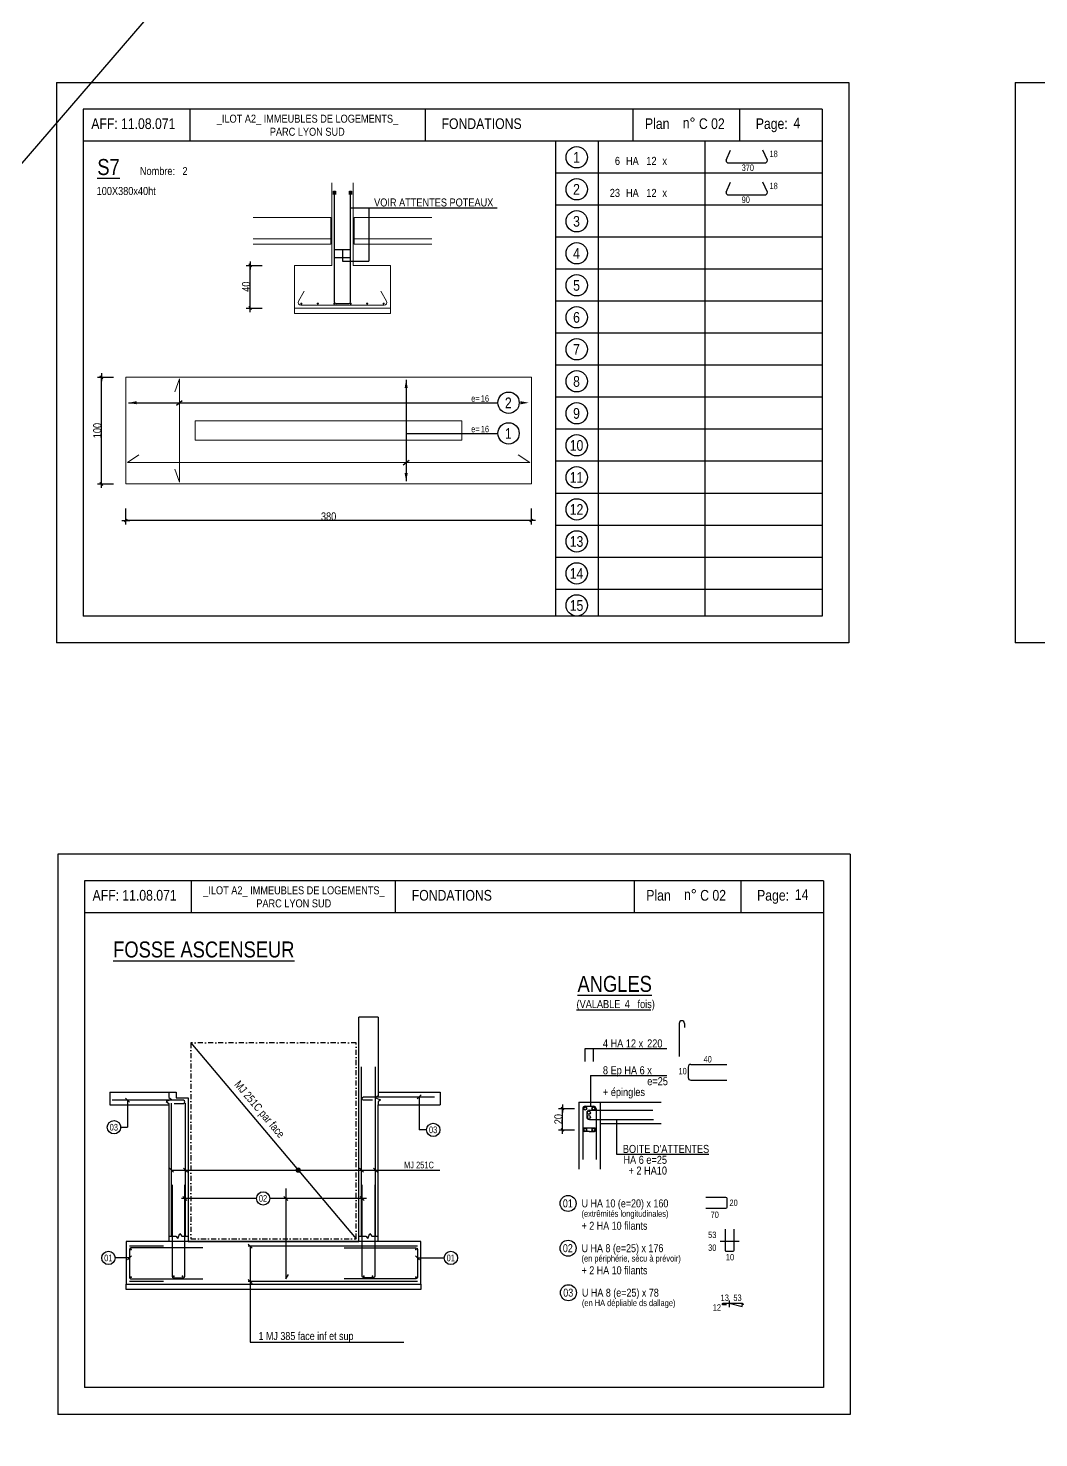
# Model space of a CAD drawing. Header units: centimetres. Extents: x 16433 to 114398, y -50094 to -12305.
# Drawn here: x 91925 to 93819, y -19755 to -17113 of the extents above; entities that cross this region are included whole.
import ezdxf
from ezdxf.enums import TextEntityAlignment as Align

# ---------------------------------------------------------------- set-up
doc = ezdxf.new("R2010")
doc.units = ezdxf.units.CM
doc.header["$LTSCALE"] = 0.5
doc.linetypes.add('CACHE2', pattern=[4.7625, 3.175, -1.5875])
doc.linetypes.add('TIRETPT2', pattern=[12.7, 6.35, -3.175, 0, -3.175])
doc.layers.get('DEFPOINTS').update_dxf_attribs({"linetype": 'CONTINUOUS'})
for name, color, linetype in [('01_cote_gen', 4, 'CONTINUOUS'), ('01_fenetres', 171, 'CONTINUOUS'), ('01_linteaux', 2, 'CONTINUOUS'), ('01_texte', 230, 'CONTINUOUS'), ('AA_COTES', 2, 'CONTINUOUS'), ('txt', 3, 'CONTINUOUS')]:
    doc.layers.add(name, color=color, linetype=linetype)
doc.layers.add('01_murs_coup', color=5, linetype='CONTINUOUS', lineweight=60)
doc.layers.add('01_sem', color=42, linetype='CONTINUOUS', lineweight=15)
doc.styles.get("Standard").update_dxf_attribs({"font": 'arial.ttf'})
doc.styles.add('STYLE2', font='ARIALN.TTF')
doc.dimstyles.new('JB25', dxfattribs={"dimscale": 0.1, "dimtxt": 150, "dimasz": 15, "dimexe": 0.1, "dimexo": 0.1, "dimgap": 0.09, "dimtad": 1, "dimdec": 1, "dimlfac": 0.5, "dimdsep": 46, "dimtxsty": 'STYLE2', "dimblk1": 'BOND_G', "dimblk2": 'BOND_D', "dimsah": 1, "dimcen": 1.5, "dimdle": 0.01, "dimse1": 1, "dimse2": 1, "dimclrd": 4, "dimclre": 2, "dimclrt": 6, "dimazin": 2, "dimtfac": 2.333333, "dimtdec": 1, "dimtix": 1, "dimtmove": 2, "dimatfit": 3, "dimldrblk": 'BOND_G', "dimfxl": 1, "dimtolj": 1, "dimtzin": 0, "dimarcsym": 0})

# ---------------------------------------------------------------- blocks, each defined once
blk = doc.blocks.new('BOND_G')
at = {"layer": 'AA_COTES', "color": 0}
for p, q in [((5, 0), (-5, 0)), ((1.8, 1.8), (-1.8, -1.8)), ((0, -5), (0, 15))]:
    blk.add_line(p, q, dxfattribs=at)
blk = doc.blocks.new('BOND_D')
at = {"layer": 'AA_COTES', "color": 0}
for p, q in [((5, 0), (-5, 0)), ((-1.8, -1.8), (1.8, 1.8)), ((0, 5), (0, -15))]:
    blk.add_line(p, q, dxfattribs=at)
blk = doc.blocks.new('*D4336')
at = {"layer": '01_cote_gen', "color": 4, "linetype": 'Continuous', "lineweight": -2, "transparency": 16777216}
blk.add_line((92062, -17965.8), (92062, -17768.8), dxfattribs=at)
at = {"layer": 'DEFPOINTS', "color": 0, "linetype": 'Continuous'}
for p in [(92062, -17767.3), (92089, -17767.3), (92089, -17967.3)]:
    blk.add_point(p, dxfattribs=at)
at = {"layer": '01_cote_gen', "color": 4, "linetype": 'Continuous', "lineweight": -2, "transparency": 16777216, "xscale": 1.5, "yscale": 1.5, "zscale": 1.5}
for name, p, rotation in [('BOND_D', (92062, -17767.3), 90), ('BOND_G', (92062, -17967.3), 270)]:
    blk.add_blockref(name, p, dxfattribs=dict(at, rotation=rotation))
at = {"layer": '01_cote_gen', "color": 6, "linetype": 'Continuous', "lineweight": 0, "transparency": 16777216, "insert": (92054.4, -17867.3), "char_height": 15, "attachment_point": 5, "rotation": 90, "style": 'STYLE2'}
blk.add_mtext('\\A1;100', dxfattribs=at)
blk = doc.blocks.new('*D4337')
at = {"layer": '01_sem', "color": 4, "lineweight": -2, "ltscale": 7, "transparency": 16777216}
blk.add_line((92866.4, -18035.9), (92109.4, -18035.9), dxfattribs=at)
at = {"layer": 'DEFPOINTS', "color": 0, "ltscale": 7}
for p in [(92107.9, -17967.3), (92867.9, -17967.3), (92107.9, -18035.9)]:
    blk.add_point(p, dxfattribs=at)
at = {"layer": '01_sem', "color": 4, "lineweight": -2, "ltscale": 7, "transparency": 16777216, "xscale": 1.5, "yscale": 1.5, "zscale": 1.5, "rotation": 180}
blk.add_blockref('BOND_D', (92107.9, -18035.9), dxfattribs=at)
at = {"layer": '01_sem', "color": 4, "lineweight": -2, "ltscale": 7, "transparency": 16777216, "xscale": 1.5, "yscale": 1.5, "zscale": 1.5}
blk.add_blockref('BOND_G', (92867.9, -18035.9), dxfattribs=at)
at = {"layer": '01_sem', "color": 6, "lineweight": 0, "ltscale": 7, "transparency": 16777216, "insert": (92487.9, -18028.3), "char_height": 15, "attachment_point": 5, "style": 'STYLE2'}
blk.add_mtext('\\A1;380', dxfattribs=at)
blk = doc.blocks.new('*D4338')
at = {"layer": '01_cote_gen', "color": 4, "linetype": 'Continuous', "lineweight": -2, "transparency": 16777216}
blk.add_line((92340.8, -17636.1), (92340.8, -17559.1), dxfattribs=at)
at = {"layer": 'DEFPOINTS', "color": 0, "linetype": 'Continuous'}
for p in [(92340.8, -17557.6), (92452.1, -17557.6), (92411.1, -17637.6)]:
    blk.add_point(p, dxfattribs=at)
at = {"layer": '01_cote_gen', "color": 4, "linetype": 'Continuous', "lineweight": -2, "transparency": 16777216, "xscale": 1.5, "yscale": 1.5, "zscale": 1.5}
for name, p, rotation in [('BOND_D', (92340.8, -17557.6), 90), ('BOND_G', (92340.8, -17637.6), 270)]:
    blk.add_blockref(name, p, dxfattribs=dict(at, rotation=rotation))
at = {"layer": '01_cote_gen', "color": 6, "linetype": 'Continuous', "lineweight": 0, "transparency": 16777216, "insert": (92333.2, -17597.6), "char_height": 15, "attachment_point": 5, "rotation": 90, "style": 'STYLE2'}
blk.add_mtext('\\A1;40', dxfattribs=at)
blk = doc.blocks.new('*D4387')
at = {"layer": '01_cote_gen', "color": 4, "linetype": 'Continuous', "lineweight": -2, "transparency": 16777216}
blk.add_line((92926.2, -19176.4), (92926.2, -19139.4), dxfattribs=at)
at = {"layer": 'DEFPOINTS', "color": 0, "linetype": 'Continuous'}
for p in [(92926.2, -19137.9), (92968.7, -19137.9), (92968.7, -19177.9)]:
    blk.add_point(p, dxfattribs=at)
at = {"layer": '01_cote_gen', "color": 4, "linetype": 'Continuous', "lineweight": -2, "transparency": 16777216, "xscale": 1.5, "yscale": 1.5, "zscale": 1.5}
for name, p, rotation in [('BOND_D', (92926.2, -19137.9), 90), ('BOND_G', (92926.2, -19177.9), 270)]:
    blk.add_blockref(name, p, dxfattribs=dict(at, rotation=rotation))
at = {"layer": '01_cote_gen', "color": 6, "linetype": 'Continuous', "lineweight": 0, "transparency": 16777216, "insert": (92918.5, -19157.9), "char_height": 15, "attachment_point": 5, "rotation": 90, "style": 'STYLE2'}
blk.add_mtext('\\A1;20', dxfattribs=at)

msp = doc.modelspace()

# ---------------------------------------------------------------- linework, layer by layer
at = {"layer": '01_cote_gen', "ltscale": 2}
msp.add_line((81410, -29553), (94408.5, -14471), dxfattribs=at)
at = {"layer": '01_cote_gen', "ltscale": 15}
for p, q in [((92956.516, -19126.064), (92956.516, -19251.768)), ((92956.516, -19126.064), (93110.95, -19126.064)), ((92996.516, -19126.064), (92996.516, -19251.768)), ((92996.516, -19166.064), (93110.95, -19166.064))]:
    msp.add_line(p, q, dxfattribs=at)
at = {"layer": '01_fenetres', "ltscale": 30}
for p, q in [((93412.879, -17264.92), (92027.879, -17264.92)), ((92027.879, -17264.92), (92027.879, -18214.92)), ((92027.879, -17264.92), (92027.879, -18214.92)), ((92027.879, -17264.92), (92027.879, -18214.92)), ((92227.879, -17264.92), (92227.879, -17324.92)), ((92668.552, -17264.92), (92668.552, -17324.92)), ((93058.747, -17324.92), (93058.747, -17264.92)), ((93258.747, -17324.92), (93258.747, -17264.92)), ((93412.879, -17264.92), (93412.879, -18214.92)), ((93412.879, -17324.92), (92027.879, -17324.92)), ((93412.879, -18214.92), (92027.879, -18214.92)), ((93415.312, -18711.185), (92030.312, -18711.185)), ((92030.312, -18711.185), (92030.312, -19661.185)), ((92230.312, -18711.185), (92230.312, -18771.185)), ((92612.812, -18711.185), (92612.812, -18771.185)), ((93061.18, -18771.185), (93061.18, -18711.185)), ((93261.18, -18771.185), (93261.18, -18711.185)), ((93415.312, -18711.185), (93415.312, -19661.185)), ((93415.312, -18771.185), (92030.312, -18771.185)), ((93415.312, -19661.185), (92030.312, -19661.185))]:
    msp.add_line(p, q, dxfattribs=at)
at = {"layer": '01_linteaux', "linetype": 'Continuous'}
for p, q in [((93232.652, -17360.699), (93241.347, -17341.474)), ((93310.236, -17360.699), (93301.541, -17341.474)), ((93237.652, -17365.699), (93305.236, -17365.699)), ((93232.652, -17420.699), (93241.347, -17401.474)), ((93310.236, -17420.699), (93301.541, -17401.474)), ((93237.652, -17425.699), (93305.236, -17425.699)), ((93144.849, -18978.491), (93144.849, -19040.666)), ((93154.849, -18978.491), (93154.849, -18985.903)), ((93161.642, -19060.218), (93161.642, -19079.83)), ((93166.642, -19055.218), (93234.225, -19055.218)), ((93166.642, -19084.83), (93234.225, -19084.83)), ((92964.016, -19138.564), (92964.016, -19233.564)), ((92969.016, -19133.564), (92984.016, -19133.564)), ((92971.516, -19146.326), (92971.516, -19153.564)), ((92976.516, -19141.326), (93095.578, -19141.326)), ((92989.016, -19138.564), (92989.016, -19233.564)), ((92976.516, -19158.564), (93096.516, -19158.564))]:
    msp.add_line(p, q, dxfattribs=at)
for centre in [(92968.679, -19137.883), (92975.536, -19145.908), (92975.536, -19153.982), (92984.353, -19137.883), (92968.679, -19177.883), (92984.353, -19177.883)]:
    msp.add_circle(centre, 3, dxfattribs=at)
for centre, start, end in [((93237.652, -17360.699), 180, 270), ((93305.236, -17360.699), 270, 0), ((93237.652, -17420.699), 180, 270), ((93305.236, -17420.699), 270, 0), ((93149.849, -18978.491), 90, 180), ((93149.849, -18978.491), 0, 90), ((93166.642, -19060.218), 90, 180), ((93166.642, -19079.83), 180, 270), ((92969.016, -19138.564), 90, 180), ((92976.516, -19146.326), 90, 180), ((92976.516, -19153.564), 180, 270), ((92984.016, -19138.564), 0, 90)]:
    msp.add_arc(centre, 5, start, end, dxfattribs=at)
at = {"layer": '01_murs_coup', "linetype": 'Continuous', "lineweight": 0}
for p, q in [((92431.215, -17625.015), (92442.074, -17606.207)), ((92596.555, -17625.015), (92585.696, -17606.207)), ((92435.545, -17632.515), (92592.225, -17632.515)), ((92208.359, -17770.26), (92199.681, -17794.903)), ((92208.359, -17770.26), (92208.359, -17964.26)), ((92110.852, -17927.095), (92132.552, -17912.587)), ((92864.852, -17927.095), (92843.152, -17912.587)), ((92110.852, -17927.095), (92864.852, -17927.095)), ((92208.359, -17964.26), (92199.681, -17939.617))]:
    msp.add_line(p, q, dxfattribs=at)
for centre, start, end in [((92435.545, -17627.515), 150, 270), ((92592.225, -17627.515), 270, 30)]:
    msp.add_arc(centre, 5, start, end, dxfattribs=at)
at = {"layer": '01_sem', "lineweight": 0, "ltscale": 7}
for p, q in [((92493.885, -17557.604), (92493.885, -17403.043)), ((92533.885, -17557.604), (92533.885, -17403.043)), ((92491.885, -17467.604), (92346.344, -17467.604)), ((92491.885, -17467.604), (92491.885, -17517.604)), ((92535.885, -17467.604), (92681.426, -17467.604)), ((92535.885, -17467.604), (92535.885, -17517.604)), ((92491.885, -17507.604), (92346.344, -17507.604)), ((92535.885, -17507.604), (92681.426, -17507.604)), ((92491.885, -17517.604), (92346.344, -17517.604)), ((92535.885, -17517.604), (92681.426, -17517.604)), ((92423.885, -17637.604), (92423.885, -17557.604)), ((92603.885, -17637.604), (92603.885, -17557.604)), ((92423.885, -17637.604), (92603.885, -17637.604)), ((92423.885, -17637.604), (92423.885, -17647.604)), ((92423.885, -17647.604), (92603.885, -17647.604)), ((92603.885, -17637.604), (92603.885, -17647.604)), ((92107.852, -17767.26), (92107.852, -17967.26)), ((92867.852, -17767.26), (92107.852, -17767.26)), ((92867.852, -17767.26), (92867.852, -17967.26)), ((92867.852, -17967.26), (92107.852, -17967.26))]:
    msp.add_line(p, q, dxfattribs=at)
at = {"layer": '01_sem', "linetype": 'Continuous', "lineweight": 0}
for p, q in [((92493.885, -17557.604), (92423.885, -17557.604)), ((92603.885, -17557.604), (92533.885, -17557.604))]:
    msp.add_line(p, q, dxfattribs=at)
at = {"layer": '01_sem', "color": 2, "lineweight": 0, "ltscale": 7}
msp.add_lwpolyline([(92737.852, -17885.26), (92737.852, -17849.26), (92237.852, -17849.26), (92237.852, -17885.26)], close=True, dxfattribs=at)
at = {"layer": '01_texte', "ltscale": 30}
for p, q in [((91977.879, -17214.92), (91977.879, -18264.92)), ((91977.879, -17214.92), (93462.879, -17214.92)), ((93462.879, -17214.92), (93462.879, -18264.92)), ((93462.879, -17214.92), (93462.879, -18264.92)), ((93774.524, -17214.92), (93774.524, -18264.92)), ((93774.524, -17214.92), (95259.524, -17214.92)), ((92912.879, -17324.92), (92912.879, -18214.92)), ((92992.879, -17324.92), (92992.879, -18214.92)), ((93192.879, -17324.92), (93192.879, -18214.92)), ((93412.879, -17384.92), (92912.879, -17384.92)), ((92497.038, -17424.52), (92497.038, -17418.255)), ((92497.038, -17418.255), (92500.776, -17418.255)), ((92498.885, -17626.837), (92498.885, -17419.604)), ((92500.776, -17418.255), (92500.776, -17424.52)), ((92527.031, -17424.52), (92527.031, -17418.255)), ((92527.031, -17418.255), (92530.769, -17418.255)), ((92528.878, -17626.241), (92528.878, -17419.604)), ((92530.769, -17418.255), (92530.769, -17424.52)), ((93412.879, -17444.92), (92912.879, -17444.92)), ((93412.879, -17504.92), (92912.879, -17504.92)), ((93412.879, -17564.92), (92912.879, -17564.92)), ((92513.885, -17629.837), (92501.885, -17629.837)), ((92513.878, -17629.241), (92525.878, -17629.241)), ((93412.879, -17624.92), (92912.879, -17624.92)), ((93412.879, -17684.92), (92912.879, -17684.92)), ((93412.879, -17744.92), (92912.879, -17744.92)), ((92633.263, -17772.26), (92633.263, -17962.26)), ((93412.879, -17804.92), (92912.879, -17804.92)), ((92112.852, -17815.14), (92805.081, -17815.14)), ((92203.027, -17819.525), (92213.691, -17810.754)), ((92633.263, -17872.517), (92805.081, -17872.517)), ((93412.879, -17864.92), (92912.879, -17864.92)), ((92627.93, -17931.481), (92638.595, -17922.71)), ((93412.879, -17924.92), (92912.879, -17924.92)), ((93412.879, -17984.92), (92912.879, -17984.92)), ((93412.879, -18044.92), (92912.879, -18044.92)), ((93412.879, -18104.92), (92912.879, -18104.92)), ((93412.879, -18164.92), (92912.879, -18164.92)), ((93462.879, -18264.92), (91977.879, -18264.92)), ((95259.524, -18264.92), (93774.524, -18264.92)), ((93465.312, -18661.185), (91980.312, -18661.185)), ((91980.312, -18661.185), (91980.312, -19711.185)), ((93465.312, -18661.185), (93465.312, -19711.185)), ((92986.016, -19174.803), (92966.99, -19174.804)), ((92977.016, -19180.804), (92967.016, -19180.804)), ((92976.016, -19180.804), (92986.016, -19180.804)), ((93465.312, -19711.185), (91980.312, -19711.185))]:
    msp.add_line(p, q, dxfattribs=at)
at = {"layer": '01_texte'}
for p, q in [((92528.878, -17449.995), (92803.739, -17449.995)), ((92563.402, -17449.995), (92563.402, -17549.794)), ((92498.885, -17527.604), (92528.878, -17527.604)), ((92498.885, -17542.604), (92528.878, -17542.604)), ((92513.752, -17527.604), (92513.752, -17549.794)), ((92513.752, -17549.794), (92563.402, -17549.794)), ((92968.8, -19049.56), (92968.8, -19025.51)), ((92968.8, -19025.51), (93121.769, -19025.51)), ((92984.211, -19049.56), (92984.211, -19025.51)), ((92978.393, -19075.817), (93121.769, -19075.817)), ((92978.393, -19075.817), (92978.393, -19133.564)), ((93027.24, -19158.564), (93027.24, -19223.252)), ((93027.24, -19223.252), (93200.338, -19223.252)), ((93221.464, -19386.564), (93257.502, -19386.564)), ((93238.608, -19497.587), (93238.608, -19510.348)), ((93238.608, -19502.635), (93262.685, -19508.941)), ((93263.497, -19502.635), (93262.101, -19506.081)), ((93263.497, -19502.635), (93264.894, -19506.081))]:
    msp.add_line(p, q, dxfattribs=at)
at = {"layer": '01_texte', "ltscale": 30, "const_width": 2, "flags": 128}
for points in [[(92437.827, -17629.289, -1), (92435.827, -17629.289, -1)], [(92437.827, -17629.289, -1), (92435.827, -17629.289, -1)], [(92468.647, -17629.289, -1), (92466.647, -17629.289, -1)], [(92499.467, -17629.289, -1), (92497.467, -17629.289, -1)], [(92528.303, -17629.289, 1), (92530.303, -17629.289, 1)], [(92559.123, -17629.289, 1), (92561.123, -17629.289, 1)], [(92589.943, -17629.289, 1), (92591.943, -17629.289, 1)], [(92589.943, -17629.289, 1), (92591.943, -17629.289, 1)]]:
    msp.add_lwpolyline(points, format="xyb", close=True, dxfattribs=at)
at = {"layer": '01_texte'}
for points in [[(93194.954, -19303.89), (93231.79, -19303.89, -0.41421356), (93233.95, -19306.05), (93233.95, -19323.332, -0.41421356), (93231.79, -19325.492), (93194.954, -19325.492)], [(93230.754, -19364.103), (93230.754, -19403.332, 0.41421356), (93232.554, -19405.132), (93246.068, -19405.132, 0.41421356), (93247.868, -19403.332), (93247.868, -19364.103)], [(93233.423, -19506.235), (93227.561, -19506.235, -0.41421356), (93225.761, -19504.435), (93225.761, -19504.435, -0.41421356), (93227.561, -19502.635), (93263.497, -19502.635)]]:
    msp.add_lwpolyline(points, format="xyb", dxfattribs=at)
for centre, radius in [((92952.879, -17354.92), 20), ((92952.879, -17414.92), 20), ((92952.879, -17474.92), 20), ((92952.879, -17534.92), 20), ((92952.879, -17594.92), 20), ((92952.879, -17654.92), 20), ((92952.879, -17714.92), 20), ((92952.879, -17774.92), 20), ((92825.081, -17815.14), 20), ((92952.879, -17834.92), 20), ((92825.081, -17872.517), 20), ((92952.879, -17894.92), 20), ((92952.879, -17954.92), 20), ((92952.879, -18014.92), 20), ((92952.879, -18074.92), 20), ((92952.879, -18134.92), 20), ((92952.879, -18194.92), 20), ((92936.626, -19315.848), 15), ((92936.626, -19399.848), 15), ((92937.352, -19483.211), 15)]:
    msp.add_circle(centre, radius, dxfattribs=at)
at = {"layer": '01_texte', "ltscale": 30}
for centre, start, end in [((92501.885, -17626.837), 180, 270), ((92525.878, -17626.241), 270, 0), ((92967.016, -19177.803), 89.999085, 180), ((92967.016, -19177.804), 180, 270.000915), ((92986.016, -19177.803), 0, 90.000915), ((92986.016, -19177.804), 269.999085, 360)]:
    msp.add_arc(centre, 3, start, end, dxfattribs=at)
at = {"layer": '01_texte'}
msp.add_arc((93238.608, -19502.635), 24.89, 345.325332, 0, dxfattribs=at)
at = {"layer": '01_texte', "ltscale": 30}
for points in [[(92633.263, -17772.26), (92630.314, -17787.622), (92633.263, -17787.622)], [(92633.263, -17772.26), (92636.211, -17787.622), (92633.263, -17787.622)], [(92112.852, -17815.14), (92128.214, -17812.191), (92128.214, -17815.14)], [(92112.852, -17815.14), (92128.214, -17818.088), (92128.214, -17815.14)], [(92862.852, -17815.14), (92847.49, -17812.191), (92847.49, -17815.14)], [(92862.852, -17815.14), (92847.49, -17818.088), (92847.49, -17815.14)], [(92633.263, -17962.26), (92630.314, -17946.898), (92633.263, -17946.898)], [(92633.263, -17962.26), (92636.211, -17946.898), (92633.263, -17946.898)]]:
    msp.add_solid(points, dxfattribs=at)
at = {"layer": 'txt'}
for p, q in [((92580.535, -18966.899), (92544.535, -18966.899)), ((92229.535, -19015.043), (92539.535, -19382.043)), ((92077.843, -19107.043), (92202.535, -19107.043)), ((92077.843, -19107.043), (92077.843, -19131.043)), ((92107.534, -19118.695), (92115.034, -19126.195)), ((92111.284, -19122.445), (92111.284, -19173.13)), ((92661.535, -19112.553), (92654.035, -19120.053)), ((92657.785, -19116.303), (92657.785, -19177.999)), ((92697.197, -19107.043), (92697.197, -19131.043)), ((92097.521, -19173.13), (92111.284, -19173.13)), ((92671.548, -19177.999), (92657.785, -19177.999)), ((92189.785, -19249.775), (92197.285, -19257.275)), ((92193.535, -19253.525), (92696.548, -19253.525)), ((92215.785, -19249.775), (92223.285, -19257.275)), ((92545.785, -19249.775), (92553.285, -19257.275)), ((92571.785, -19249.775), (92579.285, -19257.275)), ((92352.781, -19306.521), (92211.958, -19306.521)), ((92214.785, -19302.771), (92222.285, -19310.271)), ((92558.604, -19306.521), (92377.781, -19306.521)), ((92404.131, -19302.771), (92411.631, -19310.271)), ((92546.785, -19302.771), (92554.285, -19310.271)), ((92660.535, -19387.043), (92108.535, -19387.043)), ((92337.227, -19392.293), (92344.727, -19399.793)), ((92114.535, -19418.043), (92087.874, -19418.043)), ((92118.285, -19414.293), (92110.785, -19421.793)), ((92340.977, -19396.043), (92340.977, -19576.043)), ((92650.785, -19414.293), (92658.285, -19421.793)), ((92654.535, -19418.043), (92704.618, -19418.043)), ((92337.227, -19458.293), (92344.727, -19465.793)), ((92340.977, -19576.043), (92629.115, -19576.043))]:
    msp.add_line(p, q, dxfattribs=at)
at = {"layer": 'txt', "linetype": 'CACHE2', "ltscale": 200}
for p, q in [((92549.535, -19377.043), (92549.535, -19015.043)), ((92575.535, -19377.043), (92575.535, -19015.043)), ((92193.535, -19377.043), (92193.535, -19128.166)), ((92219.535, -19377.043), (92219.535, -19128.166)), ((92654.535, -19396.043), (92114.535, -19396.043)), ((92654.535, -19462.043), (92114.535, -19462.043))]:
    msp.add_line(p, q, dxfattribs=at)
at = {"layer": 'txt'}
for points in [[(92202.535, -19107.043), (92202.535, -19117.718), (92224.535, -19117.718), (92224.535, -19387.043), (92544.535, -19387.043), (92544.535, -18966.899)], [(92580.535, -18966.899), (92580.535, -19107.043), (92697.197, -19107.043)], [(92188.535, -19107.043), (92188.535, -19117.291), (92193.406, -19121.058), (92183.651, -19124.603), (92188.535, -19128.37), (92188.535, -19131.043)], [(92580.535, -19107.043), (92580.535, -19114.344), (92575.664, -19118.111), (92585.418, -19121.656), (92580.535, -19125.423), (92580.535, -19131.043)], [(92077.843, -19131.043), (92188.535, -19131.043), (92188.535, -19387.043), (92108.535, -19387.043), (92108.535, -19467.043), (92660.535, -19467.043), (92660.535, -19387.043), (92580.535, -19387.043), (92580.535, -19131.043), (92697.197, -19131.043)], [(92407.881, -19287.807), (92407.881, -19457.313), (92412.961, -19448.851)], [(92188.535, -19377.043), (92201.722, -19377.043), (92205.489, -19381.913), (92209.034, -19372.159), (92212.801, -19377.043), (92224.535, -19377.043)], [(92544.535, -19377.043), (92557.722, -19377.043), (92561.489, -19381.913), (92565.034, -19372.159), (92568.801, -19377.043), (92580.535, -19377.043)]]:
    msp.add_lwpolyline(points, dxfattribs=at)
at = {"layer": 'txt', "linetype": 'TIRETPT2', "ltscale": 3}
msp.add_lwpolyline([(92229.535, -19382.043), (92539.535, -19382.043), (92539.535, -19015.043), (92229.535, -19015.043)], close=True, dxfattribs=at)
at = {"layer": 'txt'}
for points in [[(92198.321, -19128.445), (92215.685, -19128.445, 0.41421356), (92218.685, -19125.445), (92218.685, -19125.445, 0.41421356), (92215.685, -19122.445), (92082.535, -19122.445)], [(92570.313, -19122.303), (92553.385, -19122.303, -0.41421356), (92550.385, -19119.303), (92550.385, -19119.303, -0.41421356), (92553.385, -19116.303), (92686.535, -19116.303)], [(92194.535, -19281.043), (92194.535, -19452.242, 0.41421356), (92197.535, -19455.242), (92215.535, -19455.242, 0.41421356), (92218.535, -19452.242), (92218.535, -19281.043)], [(92574.535, -19281.043), (92574.535, -19452.242, -0.41421356), (92571.535, -19455.242), (92553.535, -19455.242, -0.41421356), (92550.535, -19452.242), (92550.535, -19281.043)], [(92251.984, -19399.043), (92117.535, -19399.043, 0.41421356), (92114.535, -19402.043), (92114.535, -19454.043, 0.41421356), (92117.535, -19457.043), (92251.984, -19457.043)], [(92517.085, -19399.043), (92651.535, -19399.043, -0.41421356), (92654.535, -19402.043), (92654.535, -19454.043, -0.41421356), (92651.535, -19457.043), (92517.085, -19457.043)]]:
    msp.add_lwpolyline(points, format="xyb", dxfattribs=at)
for points, const_width in [([(92428.477, -19253.525, 1), (92433.477, -19253.525, 1)], 5), ([(92116.66, -19402.043, 1), (92118.41, -19402.043, 1)], 1.75), ([(92652.41, -19402.043, -1), (92650.66, -19402.043, -1)], 1.75), ([(92116.66, -19454.043, 1), (92118.41, -19454.043, 1)], 1.75), ([(92197.091, -19452.475, 1), (92198.841, -19452.475, 1)], 1.75), ([(92213.367, -19452.475, 1), (92215.117, -19452.475, 1)], 1.75), ([(92553.091, -19452.475, 1), (92554.841, -19452.475, 1)], 1.75), ([(92569.367, -19452.475, 1), (92571.117, -19452.475, 1)], 1.75), ([(92652.41, -19454.043, -1), (92650.66, -19454.043, -1)], 1.75)]:
    msp.add_lwpolyline(points, format="xyb", close=True, dxfattribs=dict(at, const_width=const_width))
msp.add_lwpolyline([(92108.535, -19467.043), (92660.535, -19467.043), (92660.535, -19477.043), (92108.535, -19477.043)], close=True, dxfattribs=at)
for centre in [(92085.733, -19173.13), (92684.048, -19177.999), (92365.281, -19306.521), (92075.374, -19418.043), (92717.118, -19418.043)]:
    msp.add_circle(centre, 12.5, dxfattribs=at)

# ---------------------------------------------------------------- texts
at = {"layer": '01_texte', "style": 'STYLE2'}
for s, height, p in [('_ILOT A2_ IMMEUBLES DE LOGEMENTS_  ', 15, (92278.323, -17290.204)), ('AFF:', 20, (92043.175, -17302.071)), ('11.08.071', 20, (92098.839, -17302.071)), ('PARC LYON SUD', 15, (92377.739, -17314.704)), ('FONDATIONS', 20, (92699.497, -17302.071)), ('Plan', 20, (93080.792, -17302.071)), ('n%%D', 20, (93151.477, -17300.629)), ('C 02', 20, (93181.82, -17302.071)), ('Page:', 20, (93288.461, -17302.071)), ('4', 20, (93359.146, -17300.629)), ('%%US7', 30, (92054.456, -17388.311)), ('HA', 15, (93045.17, -17369.322)), ('12', 15, (93083.338, -17369.322)), ('x', 15, (93113.438, -17369.322)), ('18', 12, (93314.221, -17354.744)), ('Nombre:', 15, (92134.269, -17388.311)), ('2', 15, (92213.891, -17388.311)), ('370', 12, (93262.021, -17380.59)), ('100X380x40ht', 15, (92053.207, -17425.709)), ('18', 12, (93314.221, -17414.744)), ('VOIR ATTENTES POTEAUX', 15, (92573.186, -17447.22)), ('HA', 15, (93045.17, -17429.322)), ('12', 15, (93083.338, -17429.322)), ('x', 15, (93113.438, -17429.322)), ('90', 12, (93262.021, -17440.59)), ('e= ', 12, (92755.095, -17813.081)), ('16', 12, (92773.258, -17813.081)), ('16', 12, (92773.258, -17870.459)), ('e= ', 12, (92755.095, -17870.459)), ('AFF:', 20, (92045.608, -18748.336)), ('11.08.071', 20, (92101.272, -18748.336)), ('_ILOT A2_ IMMEUBLES DE LOGEMENTS_  ', 15, (92252.988, -18736.469)), ('FONDATIONS', 20, (92643.757, -18748.336)), ('Plan', 20, (93083.225, -18748.336)), ('n%%D', 20, (93153.91, -18746.894)), ('C 02', 20, (93184.253, -18748.336)), ('Page:', 20, (93290.894, -18748.336)), ('14', 20, (93361.579, -18746.894)), ('PARC LYON SUD', 15, (92352.405, -18760.969)), ('%%U(VALABLE            ', 15, (92952.561, -18949.719)), ('4', 15, (93042.846, -18949.719)), ('fois)', 15, (93066.811, -18949.719)), ('4 HA 12 x', 15, (93001.955, -19023.485)), ('220', 15, (93084.856, -19023.485)), ('40', 12, (93190.7, -19051.668)), ('8 Ep HA 6 x', 15, (93001.955, -19073.792)), ('10', 12, (93143.791, -19073.875)), ('+ épingles', 15, (93001.955, -19114.606)), ('e=25', 15, (93085.022, -19094.272))]:
    msp.add_text(s, height=height, dxfattribs=at).set_placement(p)
for s, p in [('1', (92952.475, -17355.146)), ('2', (92952.475, -17415.146)), ('3', (92952.475, -17475.146)), ('4', (92952.475, -17535.146)), ('5', (92952.475, -17595.146)), ('6', (92952.475, -17655.146)), ('7', (92952.475, -17715.146)), ('8', (92952.475, -17775.146)), ('2', (92824.677, -17815.365)), ('9', (92952.475, -17835.146)), ('1', (92824.677, -17872.743)), ('10', (92952.475, -17895.146)), ('11', (92952.475, -17955.146)), ('12', (92952.475, -18015.146)), ('13', (92952.475, -18075.146)), ('14', (92952.475, -18135.146)), ('15', (92952.475, -18195.146))]:
    msp.add_text(s, height=20, dxfattribs=at).set_placement(p, align=Align.MIDDLE_CENTER)
for s, p in [('6', (93033.969, -17369.322)), ('23', (93033.969, -17429.322)), ("BOITE D'ATTENTES", (93201.104, -19221.227)), ('HA 6 e=25', (93122.042, -19241.626)), ('+ 2 HA10', (93122.042, -19261.803))]:
    msp.add_text(s, height=15, dxfattribs=at).set_placement(p, align=Align.RIGHT)
for s, p in [('%%uFOSSE ASCENSEUR', (92254.02, -18839.879)), ('%%uANGLES', (93024.048, -18904.421))]:
    msp.add_text(s, height=30, dxfattribs=at).set_placement(p, align=Align.MIDDLE)
at = {"layer": '01_texte', "width": 0.8}
for s, height, p in [('01', 15, (92926.917, -19323.262)), ('U HA 10 (e=20) x 160', 15, (92961.968, -19323.262)), ('20', 12, (93239.082, -19320.649)), ('(extrêmités longitudinales)', 12, (92961.846, -19340.969)), ('70', 12, (93203.688, -19343.047)), ('+ 2 HA 10 filants', 15, (92961.968, -19365.262)), ('02', 15, (92926.917, -19407.262)), ('U HA 8 (e=25) x 176', 15, (92961.968, -19407.262)), ('30', 12, (93199.095, -19404.824)), ('53', 12, (93199.095, -19380.66)), ('(en périphérie, sécu à prévoir)', 12, (92961.846, -19424.969)), ('10', 12, (93232.323, -19422.546)), ('+ 2 HA 10 filants', 15, (92961.968, -19448.713)), ('03', 15, (92927.643, -19490.625)), ('(en HA dépliable ds dallage)', 12, (92962.572, -19508.331)), ('U HA 8 (e=25) x 78', 15, (92962.694, -19490.625)), ('13', 12, (93222.526, -19498.642)), ('53', 12, (93246.436, -19498.642)), ('12', 12, (93207.737, -19516.923)), ('1 MJ 385 face inf et sup', 15, (92356.519, -19571.845))]:
    msp.add_text(s, height=height, dxfattribs=at).set_placement(p)
at = {"layer": 'txt', "width": 0.8}
msp.add_text('MJ 251C par face', height=15, rotation=310.262844, dxfattribs=at).set_placement((92310.373, -19093.575))
for s, p in [('03', (92077.634, -19179.308)), ('03', (92675.958, -19184.177)), ('MJ 251C', (92629.331, -19250.073)), ('02', (92357.182, -19312.699)), ('01', (92067.283, -19424.221)), ('01', (92709.027, -19424.221))]:
    msp.add_text(s, height=12.5, dxfattribs=at).set_placement(p)

# ---------------------------------------------------------------- dimensions: what is measured, and where the dimension line sits
at = {"layer": '01_cote_gen', "linetype": 'Continuous', "lineweight": 0}
for base, p1, p2, picture, middle in [((92340.844, -17557.604), (92411.056, -17637.604), (92452.138, -17557.604), '*D4338', (92333.177, -17597.604)), ((92062.022, -17767.26), (92089.003, -17967.26), (92089.003, -17767.26), '*D4336', (92054.354, -17867.26)), ((92926.152, -19137.883), (92968.679, -19177.883), (92968.679, -19137.883), '*D4387', (92918.485, -19157.883))]:
    dim = msp.add_linear_dim(base=base, p1=p1, p2=p2, angle=90, dimstyle='JB25', dxfattribs=at)
    dim.commit()
    dim.dimension.update_dxf_attribs({"geometry": picture, "text_midpoint": middle})
at = {"layer": '01_sem', "lineweight": 0, "ltscale": 7}
dim = msp.add_linear_dim(base=(92107.852, -18035.923), p1=(92867.852, -17967.26), p2=(92107.852, -17967.26), dimstyle='JB25', dxfattribs=at)
dim.commit()
dim.dimension.update_dxf_attribs({"geometry": '*D4337', "text_midpoint": (92487.852, -18028.256)})

doc.saveas('drawing.dxf')
